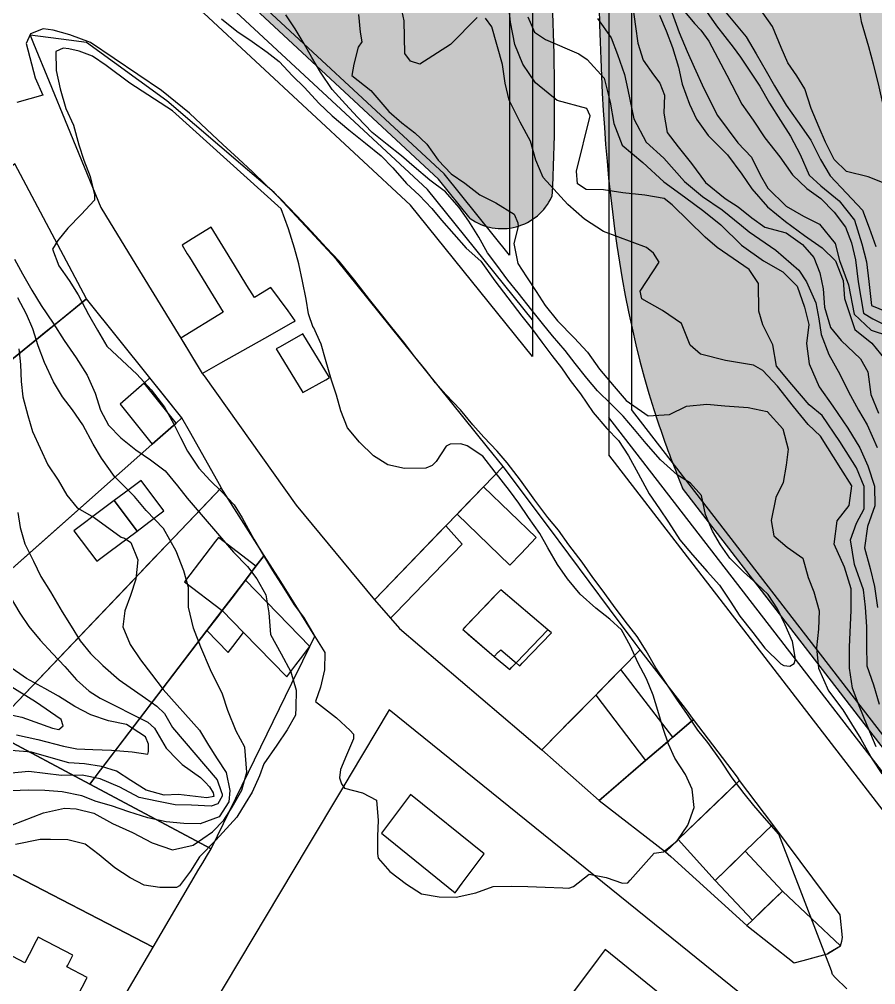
# Model space of a CAD drawing. Header units: millimetres. Extents: x 1101 to 4203, y 1053 to 1744.
# Drawn here: x 1304.1 to 1416.3, y 1165.4 to 1291.8 of the extents above; entities that cross this region are included whole.
import ezdxf

# ---------------------------------------------------------------- set-up
doc = ezdxf.new("R2010")
doc.units = ezdxf.units.MM
for name, color, linetype in [('01_Fina', 7, 'Continuous'), ('03_Gruesa', 7, 'Continuous'), ('Traza Urbana', 7, 'Continuous')]:
    doc.layers.add(name, color=color, linetype=linetype)

msp = doc.modelspace()

# ---------------------------------------------------------------- hatches: boundary and pattern name
at = {"layer": '03_Gruesa', "true_color": 0x17923e}
h = msp.add_hatch(color=114, dxfattribs=at)
h.dxf.hatch_style = 1
edge = h.paths.add_edge_path()
edge.add_line((1354.36, 1341.48), (1339.36, 1341.48))
edge.add_line((1339.36, 1341.48), (1339.36, 1356.48))
edge.add_line((1339.36, 1356.48), (1343.69, 1356.48))
edge.add_line((1343.69, 1356.48), (1339.53, 1361.79))
edge.add_arc((1335.6, 1358.71), 5, 38.0357, 99.5356)
edge.add_line((1334.77, 1363.64), (1281.99, 1354.78))
edge.add_arc((1282.82, 1349.85), 5, 99.5356, 196.6101)
edge.add_line((1278.03, 1348.42), (1284.03, 1328.28))
edge.add_arc((1288.82, 1329.71), 5, 196.6101, 237.4713)
edge.add_line((1286.14, 1325.5), (1331.37, 1296.65))
edge.add_line((1331.37, 1296.65), (1359.07, 1270.9))
edge.add_line((1359.07, 1270.9), (1363.22, 1265.75))
edge.add_arc((1367.38, 1271.59), 7.17, 234.5075, 335.4607)
edge.add_spline(control_points=[(1373.9, 1268.61), (1374.7, 1282.84), (1373.86, 1297.16), (1373.03, 1311.48)], knot_values=[0, 0, 0, 0, 42.826908, 42.826908, 42.826908, 42.826908], degree=3, periodic=0)
edge.add_line((1373.03, 1311.48), (1369.36, 1311.48))
edge.add_line((1369.36, 1311.48), (1354.36, 1311.48))
edge.add_line((1354.36, 1311.48), (1354.36, 1326.48))
edge.add_line((1354.36, 1326.48), (1354.36, 1341.48))
h = msp.add_hatch(color=114, dxfattribs=at)
h.dxf.hatch_style = 1
edge = h.paths.add_edge_path()
edge.add_spline(control_points=[(1467.85, 1165.15), (1469.75, 1201.22), (1465.94, 1259.21), (1418.81, 1296.22), (1399.36, 1311.48)], knot_values=[0, 0, 0, 0, 101.016919, 171.985919, 171.985919, 171.985919, 171.985919], degree=3, periodic=0)
edge.add_line((1399.36, 1311.48), (1399.36, 1296.48))
edge.add_line((1399.36, 1296.48), (1384.36, 1296.48))
edge.add_line((1384.36, 1296.48), (1384.36, 1311.48))
edge.add_line((1384.36, 1311.48), (1379.9, 1311.48))
edge.add_spline(control_points=[(1379.9, 1311.48), (1380.02, 1287.33), (1380.15, 1260.07), (1389.22, 1234.99), (1390.34, 1232.17)], knot_values=[0, 0, 0, 0, 71.146166, 80.269318, 80.269318, 80.269318, 80.269318], degree=3, periodic=0)
edge.add_spline(control_points=[(1390.34, 1232.17), (1390.34, 1232.17), (1390.34, 1232.16), (1390.34, 1232.16), (1390.57, 1231.58), (1390.81, 1231), (1391.04, 1230.42)], knot_values=[80.269318, 80.269318, 80.269318, 80.269318, 80.276398, 80.276398, 80.276398, 82.154334, 82.154334, 82.154334, 82.154334], degree=3, periodic=0)
edge.add_line((1391.04, 1230.42), (1424.01, 1187.71))
edge.add_line((1424.01, 1187.71), (1444.04, 1159.96))
edge.add_arc((1454.23, 1170.44), 14.62, 225.8243, 338.7475)

# ---------------------------------------------------------------- linework, layer by layer
for p, q in [((1368.36, 1311.48), (1368.36, 1260.96)), ((1371.36, 1311.48), (1371.36, 1247.67)), ((1381.36, 1311.48), (1381.36, 1234.77)), ((1384.36, 1311.48), (1384.36, 1240.71))]:
    msp.add_line(p, q)
for points in [[(1371.36, 1247.67), (1355.4, 1267.48), (1328.3, 1292.67), (1283.52, 1317.57), (1283.52, 1317.57), (1227.15, 1334.88), (1222.82, 1337.56), (1221.32, 1341.64), (1221.58, 1346.04), (1223.54, 1348.53), (1226.79, 1350.57), (1356.25, 1372.32), (1368.99, 1372.88), (1382.8, 1372.76), (1396.94, 1368.3), (1404.73, 1355.94)], [(1371.36, 1252.45), (1357.6, 1269.53), (1330.15, 1295.06), (1281.53, 1321.32), (1281.53, 1321.32), (1228.4, 1337.64), (1225.28, 1339.57), (1224.35, 1342.09), (1224.52, 1344.93), (1225.58, 1346.27), (1227.88, 1347.71), (1342.36, 1366.94)], [(1368.36, 1260.96), (1359.8, 1271.58), (1331.91, 1297.51), (1282.7, 1324.1), (1229.65, 1340.39), (1227.74, 1341.57), (1227.39, 1342.54), (1227.46, 1343.81), (1227.61, 1344.01), (1228.97, 1344.86), (1339.36, 1363.4)], [(1827.51, 1357.21), (1492.6, 1114.49), (1478.23, 1104.06), (1420, 1184.71), (1381.36, 1234.77)], [(1477.31, 1110.47), (1422.41, 1186.51), (1381.36, 1239.68)], [(1475.04, 1118.73), (1424.81, 1188.3), (1384.36, 1240.71)]]:
    msp.add_lwpolyline(points)
at = {"layer": '01_Fina', "linetype": 'Continuous'}
for points in [[(1364.1, 1292.09), (1360.63, 1288.55), (1356.61, 1285.98), (1355.4, 1286.37), (1354.66, 1287.37), (1354.54, 1291.64), (1354.03, 1294.08)], [(1416.85, 1202.06), (1416.1, 1204.62), (1415.23, 1207.1), (1415.17, 1209.87), (1415.18, 1212.24), (1415.02, 1214.8), (1414.75, 1217.1), (1413.56, 1220.41), (1413.03, 1223.65), (1413.84, 1225.81), (1414.83, 1227.71), (1414.82, 1230.65), (1413.81, 1233.08), (1411.65, 1236.52), (1409.31, 1239.93), (1407.64, 1241.35), (1405.35, 1244.01), (1403.33, 1246.41), (1402.86, 1249.18), (1401.57, 1251.81), (1401.03, 1253.61), (1400.98, 1257.21), (1399.74, 1259.07), (1395.57, 1261.97), (1393.99, 1263.3), (1389.65, 1267.55), (1388.61, 1268.39), (1386.11, 1268.82), (1383.2, 1269.1), (1380.67, 1269.51), (1378.39, 1269.54), (1377.28, 1270.28), (1377.15, 1271.95), (1378.91, 1279.19), (1378.48, 1280.17), (1374.61, 1281.19), (1371.75, 1283.53), (1370.1, 1285.99), (1369.07, 1288.54), (1368.47, 1291.46), (1368.21, 1293.95)], [(1384.53, 1293.45), (1384.85, 1290.91), (1385.15, 1288.71), (1385.86, 1286.5), (1387.21, 1284.58), (1388.04, 1283.46), (1388.67, 1281.89), (1388.59, 1279.54), (1389.01, 1277.03), (1390.45, 1275.14), (1392.2, 1272.94), (1394.04, 1270.47), (1396.62, 1268.35), (1398.33, 1267.27), (1400.11, 1265.85), (1401.83, 1264.62), (1404.59, 1263.87), (1406.73, 1262.35), (1408.22, 1260.65), (1409.02, 1258.65), (1409.45, 1256.54), (1409.61, 1254.12), (1410.4, 1251.46), (1411.82, 1249.75), (1414.36, 1247.34), (1415.3, 1245.66), (1415.69, 1242.69), (1416.7, 1240.22)], [(1389.64, 1292.79), (1390.6, 1290.13), (1391.65, 1287.63), (1392.55, 1285.56), (1393.82, 1282.79), (1395.62, 1279.26), (1398.27, 1275.65), (1400.07, 1273.78), (1401.18, 1271.49), (1402.2, 1269.71), (1404.61, 1267.35), (1406.87, 1266.04), (1408.96, 1265.02), (1411.02, 1262.49), (1411.58, 1260.23), (1412.77, 1257.06), (1413.5, 1253.22), (1415.73, 1251.13), (1418.01, 1250.36)], [(1391.34, 1292.84), (1392.6, 1291.3), (1393.43, 1290.42), (1394.48, 1288.97), (1396.85, 1284.51), (1398.79, 1280.71), (1400.3, 1278.63), (1401.79, 1276.32), (1403.77, 1273.81), (1405.42, 1271.46), (1407.32, 1269.66), (1409.15, 1268.36), (1410.9, 1266.59), (1412.37, 1264.62), (1413.15, 1262.58), (1413.67, 1260.34), (1414.03, 1257.45), (1414.74, 1253.34), (1415.96, 1252.62), (1418.9, 1251.13)], [(1394.18, 1292.86), (1395.46, 1290.99), (1397.68, 1288.19), (1398.63, 1286.88), (1401.14, 1283.1), (1402.44, 1280.88), (1403.88, 1278.61), (1405.16, 1276.54), (1406.45, 1274.13), (1407.6, 1271.43), (1409.15, 1270.04), (1411.56, 1268.07), (1413.57, 1265.53), (1414.5, 1262.44), (1415.13, 1260.09), (1415.45, 1257.48), (1415.77, 1254.37), (1418.67, 1253.15)], [(1414.09, 1293.67), (1414.44, 1291.55), (1415.4, 1288.29), (1416.01, 1286.01), (1416.73, 1283), (1417.24, 1280.88), (1417.61, 1278.03), (1417.94, 1275.71), (1418.3, 1272.67), (1419.19, 1269.69), (1415.37, 1271.22), (1412.49, 1271.92), (1410.9, 1273.5), (1409.76, 1275.74), (1408.91, 1277.69), (1407.9, 1280.17), (1407.06, 1282.72), (1406.01, 1284.44), (1404.83, 1286.16), (1403.95, 1288.16), (1402.83, 1290.9), (1401.04, 1293.43)], [(1330.64, 1291.89), (1332.64, 1290.31), (1334.65, 1288.93), (1336.6, 1287.55), (1338.17, 1286.3), (1339.93, 1284.43), (1341.49, 1282.9), (1343.36, 1280.84), (1345.12, 1279.2), (1347.3, 1277.37), (1349.5, 1275.64), (1351.54, 1273.96), (1353.09, 1272.4), (1354.88, 1270.34), (1356.5, 1268.82), (1358.16, 1267.07), (1359.46, 1265.52), (1362.66, 1261.87), (1364.58, 1260.17), (1366.42, 1257.59), (1368.12, 1255.36), (1369.96, 1252.95), (1371.36, 1251.2), (1372.59, 1249.55), (1373.9, 1247.78), (1375.16, 1246.18), (1376.32, 1244.53), (1377.65, 1242.76), (1379.32, 1240.34), (1381.1, 1238.24), (1382.62, 1236.68), (1383.96, 1234.67), (1385.21, 1232.33), (1386.65, 1229.66), (1388.02, 1227.7), (1389.21, 1225.96), (1390.67, 1223.66), (1392.33, 1221.68), (1394.24, 1219.5), (1395.87, 1217.72), (1397.29, 1215.62), (1398.55, 1213.66), (1400.22, 1211.49), (1401.83, 1209.45), (1403.89, 1207.39), (1404.31, 1207.19), (1405.09, 1207.09), (1405.64, 1207.46), (1405.82, 1208), (1405.42, 1210.31), (1404.48, 1212.52), (1403.49, 1214.59), (1402.25, 1216.46), (1400.78, 1217.9), (1399.02, 1219.43), (1397.22, 1221.23), (1396.01, 1222.98), (1394.95, 1224.79), (1394.05, 1226.98), (1393.51, 1229.45), (1392.09, 1231.08), (1390.33, 1232.17), (1388.13, 1234.12), (1386.26, 1236.27), (1384.74, 1238.12), (1383.27, 1239.87), (1381.66, 1241.43), (1379.9, 1243.18), (1378.5, 1244.83), (1376.97, 1246.77), (1375.66, 1248.44), (1373.98, 1250.36), (1372.67, 1251.99), (1371.3, 1253.73), (1369.48, 1256.03), (1368.15, 1257.68), (1366.71, 1259.62), (1365.47, 1261.27), (1364.34, 1263.3), (1363.04, 1265.42), (1361.78, 1267.19), (1359.99, 1269.25), (1357.94, 1270.75), (1355.86, 1272.5), (1354.19, 1273.95), (1352.32, 1275.46), (1350.37, 1277.03), (1348.46, 1279.02), (1346.89, 1280.74), (1345.14, 1282.64), (1343.61, 1284.93), (1342.45, 1286.84), (1341.47, 1288.65), (1340.27, 1290.59), (1339.06, 1292.43)], [(1348.58, 1292.47), (1348.81, 1290.15), (1348.99, 1288.91), (1348.55, 1288.18), (1347.97, 1285.97), (1347.72, 1284.47), (1350.18, 1282.5), (1352.54, 1279.79), (1354.25, 1278.3), (1355.96, 1276.98), (1357.53, 1275.47), (1359.02, 1273.39), (1360.7, 1271.59), (1362.49, 1270.36), (1364.46, 1268.86), (1366.55, 1267.79), (1368.97, 1266.32), (1369.46, 1265.2), (1369.5, 1264.7), (1368.92, 1262.46), (1369.46, 1259.87), (1370.57, 1258.1), (1371.85, 1256.17), (1373.03, 1254.33), (1374.64, 1252.34), (1376.82, 1250.13), (1378.57, 1248.22), (1380.13, 1245.99), (1382.07, 1243.74), (1383.65, 1241.9), (1386.07, 1240.21), (1386.54, 1239.89), (1389.34, 1240.07), (1391.53, 1241.16), (1394.22, 1241.44), (1396.55, 1241.19), (1399.61, 1240.98), (1402.13, 1240.45), (1404.17, 1238.2), (1404.87, 1235.51), (1404.6, 1233.43), (1404.22, 1231.14), (1403.25, 1229.21), (1402.66, 1226.19), (1402.99, 1224.19), (1404.75, 1222.7), (1406.77, 1221.25), (1407.49, 1218.71), (1408.23, 1216.83), (1408.93, 1214.36), (1408.85, 1211.92), (1408.56, 1209.51), (1408.86, 1206.83), (1410.17, 1203.87), (1412.03, 1201.38), (1413.15, 1199.55), (1414.38, 1197.59), (1415.88, 1194.92), (1417.14, 1192.98)], [(1416.38, 1196.5), (1415.2, 1199.31), (1414.19, 1201.9), (1413.3, 1204.19), (1412.91, 1206.85), (1412.9, 1209.59), (1413.12, 1214.42), (1413.14, 1217.22), (1412.27, 1220.07), (1410.9, 1223.08), (1411.29, 1226.15), (1412.85, 1228.16), (1413.21, 1230.72), (1411.75, 1233.01), (1409.11, 1237.21), (1407.47, 1238.77), (1405.55, 1241.12), (1403.48, 1243.8), (1401.57, 1245.84), (1400.34, 1246.51), (1396.65, 1247.13), (1393.4, 1247.96), (1392.04, 1249.16), (1390.89, 1251.97), (1388.42, 1253.7), (1385.7, 1255.23), (1385.49, 1256.23), (1387.98, 1260.03), (1387.21, 1261.2), (1386.32, 1261.97), (1380.69, 1264.06), (1378.2, 1265.65), (1375.98, 1267.6), (1372.75, 1271.13), (1371.81, 1273.41), (1371.09, 1275.89), (1369.74, 1278.37), (1368.31, 1281.27), (1367.77, 1283.48), (1367.42, 1285.93), (1366.05, 1290.85), (1365.2, 1292)], [(1370.76, 1292.16), (1371.64, 1290.18), (1373.06, 1289.22), (1377.42, 1287.31), (1378.52, 1286.58), (1380.78, 1284.15), (1381.55, 1281.01), (1382.03, 1278.18), (1383.1, 1275.35), (1385.81, 1273.09), (1388.57, 1270.57), (1391.29, 1268.57), (1393.8, 1266.69), (1396.05, 1264.91), (1398.74, 1262.27), (1401.63, 1260.21), (1404.19, 1258.78), (1406.06, 1256.87), (1407.02, 1254.13), (1407.59, 1251.85), (1407.27, 1249.36), (1407.6, 1246.72), (1408.95, 1243.71), (1410.72, 1241.17), (1412.69, 1238.28), (1414.27, 1235.68), (1415.31, 1233.32), (1416.17, 1230.68), (1416.21, 1228.12), (1415.28, 1225.41), (1414.86, 1222.59), (1415.61, 1219.89), (1416.2, 1217.53), (1416.59, 1214.76)], [(1379.89, 1291.97), (1381.66, 1289.42), (1382.51, 1287.25), (1383.44, 1284.61), (1383.87, 1282.59), (1384.65, 1278.81), (1386.27, 1275.76), (1388.59, 1273.65), (1391.27, 1270.58), (1393.64, 1268.65), (1396.22, 1266.89), (1398.76, 1264.84), (1399.74, 1263.98), (1403.25, 1261.6), (1406.25, 1258.99), (1407.28, 1257.47), (1408.5, 1254.68), (1408.9, 1252.61), (1409.21, 1250.57), (1410.21, 1247.95), (1411.65, 1245.35), (1412.76, 1243.04), (1414.08, 1240.63), (1415.24, 1238.72), (1416.52, 1235.74)], [(1388.02, 1292.41), (1388.89, 1290.32), (1389.72, 1288.17), (1390.49, 1285.58), (1390.98, 1283.33), (1391.95, 1280.73), (1392.84, 1278.78), (1394.4, 1276.63), (1396.93, 1274.11), (1398.81, 1271.57), (1400.09, 1269.64), (1402.15, 1267.27), (1404.54, 1265.36), (1407, 1263.53), (1409.33, 1261.91), (1411.06, 1260.21), (1412.09, 1257.62), (1412.23, 1255.25), (1413.62, 1251.2), (1415.82, 1249.4), (1418.08, 1246.6)], [(1396.76, 1292.7), (1399.35, 1289.57), (1400.67, 1287.32), (1401.97, 1285.06), (1403.09, 1283.15), (1404.61, 1280.59), (1406.1, 1278.49), (1407.85, 1276.03), (1409.1, 1273.5), (1410.37, 1271.35), (1412.5, 1269.05), (1414.62, 1266.82), (1415.49, 1264.51), (1416.36, 1262.09)], [(1412.56, 1164.83), (1411.04, 1166.29), (1410.69, 1166.68), (1410.55, 1167.17), (1403.63, 1185.08), (1401.78, 1187.21), (1400.36, 1188.84), (1399.1, 1190.39), (1397.54, 1192.47), (1396.01, 1194.77), (1394.35, 1197.09), (1393.03, 1198.71), (1391.68, 1200.75), (1390.26, 1202.78), (1388.7, 1205.12), (1387.52, 1206.89), (1386.27, 1209.08), (1385.08, 1210.97), (1383.52, 1212.98), (1381.98, 1215.03), (1380.52, 1217.11), (1379.28, 1218.72), (1377.86, 1220.7), (1376.14, 1222.97), (1374.77, 1224.91), (1373.39, 1226.59), (1371.69, 1228.86), (1369.78, 1231.46), (1368.03, 1233.74), (1366.73, 1235.27), (1365, 1237.09), (1363.57, 1238.7), (1361.92, 1240.69), (1360, 1242.7), (1358.65, 1244.23), (1357.34, 1245.91), (1355.97, 1247.61), (1354.47, 1249.59), (1352.77, 1251.67), (1351.42, 1253.37), (1350, 1255.12), (1348.09, 1257.61), (1346.04, 1260.17), (1344.38, 1261.9), (1342.44, 1264.01), (1340.45, 1266.12), (1338.42, 1268.23), (1336.45, 1270.15), (1334.67, 1271.85), (1332.85, 1273.56), (1330.81, 1275.43), (1328.7, 1277.4), (1326.41, 1279.54), (1322.75, 1282.54), (1313.45, 1288.79), (1310.74, 1289.81), (1308.55, 1290.44), (1307.27, 1290.61), (1305.59, 1289.95), (1305.05, 1288.67), (1306.2, 1284.19), (1307.23, 1281.9), (1303.82, 1280.96)], [(1342.62, 1251.45), (1342.04, 1253.27), (1341.73, 1255.16), (1341.24, 1257.53), (1340.75, 1259.81), (1340.18, 1261.86), (1339.41, 1264.38), (1338.45, 1267.02), (1324.22, 1279.87), (1318.6, 1283.5), (1315.53, 1285.81), (1313.73, 1287.04), (1311.99, 1287.67), (1310.64, 1287.99), (1309.88, 1288.07), (1308.91, 1287.65), (1308.95, 1285.14), (1309.47, 1282.76), (1310.24, 1280.15), (1311.25, 1277.98), (1311.95, 1275.39), (1312.57, 1273.41), (1313.42, 1271.25), (1314, 1268.87), (1313.97, 1268.16), (1312.24, 1266.29), (1310.51, 1264.49), (1309.17, 1262.85), (1308.49, 1261.74), (1309.31, 1259.55), (1310.66, 1257.64), (1311.85, 1255.75), (1313.21, 1253.18), (1314.37, 1251.1), (1315.6, 1249), (1317.59, 1247.13), (1319.55, 1245.35), (1321.42, 1243.31), (1323.15, 1241.02), (1324.35, 1238.87), (1325.25, 1237.06), (1326.17, 1235.25), (1327.66, 1233.02), (1329.16, 1231.44), (1330.63, 1229.98), (1332.27, 1228.23), (1333.33, 1226.51), (1334.84, 1223.72), (1336.14, 1221.59), (1337.3, 1219.63), (1338.78, 1217.29), (1340.13, 1215.12), (1341.36, 1213.49), (1342.85, 1210.99), (1344.15, 1208.86), (1344.14, 1206.61), (1343.59, 1204.32), (1342.95, 1202.44), (1345.69, 1200.32), (1347.47, 1198.68), (1347.92, 1198.18), (1347.93, 1197.59), (1346.98, 1195.42), (1346.22, 1193.56), (1346.09, 1192.47), (1346.34, 1191.69), (1346.76, 1191.09), (1349.1, 1190.51), (1350.91, 1189.52), (1351.16, 1186.86), (1351.06, 1184.83), (1351.06, 1182.55), (1351.17, 1181.94), (1352.69, 1180.19), (1354.87, 1178.53), (1356.84, 1177.24), (1359.16, 1176.88), (1361.36, 1176.83), (1363.93, 1177.41), (1366.23, 1178.24), (1368.63, 1178.25), (1370.76, 1178.23), (1373.05, 1178.15), (1375.33, 1178.05), (1376.11, 1178.02), (1376.75, 1178.22), (1378.81, 1179.85), (1381.03, 1179.4), (1383.17, 1178.66), (1383.84, 1178.7), (1384.17, 1179.07), (1387.32, 1182.59), (1388.53, 1182.78), (1390.33, 1184.21), (1391.73, 1186.27), (1392.54, 1188.58), (1392.29, 1190.98), (1391.43, 1192.91), (1390.04, 1195.03), (1389.21, 1196.89), (1388.48, 1198.94), (1387.78, 1201.29), (1387.19, 1203.27), (1386.29, 1205.41), (1385.16, 1207.58), (1384.21, 1209.72), (1383.03, 1211.87), (1381.51, 1213.24), (1379.68, 1214.71), (1377.6, 1216.51), (1375.94, 1218.55), (1374.64, 1220.43), (1373.39, 1222.58), (1372.35, 1224.47), (1370.86, 1226.57), (1369.58, 1228.46), (1368.37, 1230.09), (1366.48, 1232.53), (1364.87, 1234.61), (1362.8, 1235.98), (1361.98, 1236.23), (1360.6, 1236.2), (1360.08, 1235.92), (1358.73, 1233.9), (1358.22, 1233.39), (1357.41, 1233.02), (1354.62, 1233.01), (1352.4, 1233.46), (1350.52, 1234.63), (1348.69, 1236.45), (1347.13, 1238.34), (1346.28, 1240.53), (1345.67, 1242.62), (1345.05, 1244.57), (1344.26, 1247.28), (1343.69, 1249.28), (1342.68, 1251.52)], [(1303.52, 1260.43), (1304.54, 1258.5), (1305.77, 1256.35), (1307, 1254.37), (1308.58, 1252.03), (1309.99, 1249.78), (1311.57, 1247.49), (1313.01, 1245.2), (1314.05, 1242.86), (1314.78, 1240.65), (1315.82, 1238.67), (1317.43, 1236.99), (1319.38, 1235.43), (1321.33, 1234.12), (1323.25, 1232.7), (1324.84, 1230.71), (1326.14, 1229.11), (1332.19, 1222.02), (1334.01, 1220.17), (1335.27, 1218.52), (1336.45, 1216.45), (1336.82, 1214.07), (1337.05, 1211.23), (1338.46, 1208.7), (1339.69, 1206.36), (1340.39, 1203.94), (1340.38, 1201.66), (1340.32, 1200.67), (1339.21, 1198.77), (1337.88, 1196.75), (1336.19, 1194.28), (1335.59, 1192.7), (1334.66, 1190.6), (1333.73, 1189.09), (1332.65, 1187.29), (1329.89, 1184.3), (1327.72, 1182.09), (1326.56, 1180.21), (1325.11, 1178.31), (1324.71, 1178.08), (1322.55, 1178.09), (1320.47, 1178.4), (1318.64, 1179.37), (1316.64, 1180.67), (1314.58, 1182.38), (1312.77, 1183.75), (1310.5, 1184.35), (1308.23, 1184.38), (1306.86, 1184.39), (1303.65, 1183.73)], [(1303.22, 1186.28), (1307.29, 1187.88), (1310.06, 1188.47), (1311.57, 1188.41), (1313.91, 1187.81), (1316.33, 1186.48), (1318.95, 1185.31), (1321.54, 1183.95), (1324.2, 1183.01), (1326.89, 1183.64), (1329.45, 1185.37), (1330.91, 1186.93), (1332.02, 1188.6), (1333.3, 1190.83), (1333.94, 1193.18), (1333.68, 1196.47), (1332.53, 1198.59), (1331.47, 1201.3), (1330.74, 1203.42), (1329.19, 1206.59), (1327.93, 1209.59), (1326.94, 1212.07), (1326.29, 1214.8), (1326.3, 1217.38), (1325.67, 1219.59), (1324.68, 1222.16), (1323.01, 1225.12), (1320.77, 1227.5), (1319.23, 1229.34), (1316.61, 1231.96), (1314.89, 1234.35), (1313.82, 1236.18), (1312.46, 1238.71), (1311.08, 1240.7), (1309.78, 1242.37), (1308.62, 1244.35), (1307.45, 1246.9), (1306.6, 1249.05), (1305.91, 1251.3), (1305.09, 1253.23), (1303.93, 1255.36)], [(1304.06, 1248.65), (1304.31, 1246.61), (1304.38, 1244.41), (1304.61, 1242.37), (1305.25, 1239.94), (1305.88, 1237.83), (1307.89, 1233.49), (1309.21, 1231.46), (1310.37, 1229.48), (1311.72, 1227.83), (1313.96, 1226.59), (1317.48, 1223.99), (1317.9, 1223.86), (1318.73, 1223.28), (1319.67, 1221.04), (1319.4, 1218.47), (1318.68, 1216.34), (1317.97, 1214.36), (1317.71, 1212.26), (1318.65, 1209.92), (1320, 1207.94), (1321.47, 1206.05), (1322.98, 1204.02), (1327.74, 1198.7), (1328.93, 1196.72), (1330.06, 1194.97), (1331.25, 1193.16), (1331.71, 1190.78), (1331.6, 1189.32), (1330.3, 1187.34), (1327.85, 1186.45), (1325.67, 1186.48), (1323.37, 1186.7), (1320.96, 1187.23), (1318.49, 1187.99), (1316.22, 1188.78), (1314.22, 1189.37), (1312.33, 1190.11), (1309.73, 1190.61), (1307.48, 1190.81), (1305.33, 1190.84), (1303.17, 1190.77)], [(1303.92, 1227.24), (1304.23, 1225.25), (1304.87, 1223.11), (1306, 1220.84), (1306.94, 1218.86), (1308.22, 1216.81), (1309.73, 1214.21), (1310.93, 1212.32), (1312.12, 1210.43), (1313.45, 1208.73), (1315.08, 1207.17), (1317.21, 1205.3), (1320.68, 1202.88), (1322.14, 1201.86), (1323.15, 1200.91), (1324.22, 1199.07), (1330.05, 1192.2), (1330.58, 1190.65), (1330.72, 1190.34), (1330.72, 1190.04), (1330.14, 1189.05), (1329.27, 1188.76), (1326.69, 1188.86), (1324.56, 1188.91), (1322.13, 1189.39), (1319.83, 1189.88), (1317.3, 1191.25), (1314.73, 1192.33), (1312.37, 1192.81), (1309.64, 1192.77), (1305.4, 1193.27), (1303.07, 1193.08)], [(1302.95, 1216.19), (1304.18, 1214.04), (1305.37, 1212.3), (1306.88, 1210.48), (1308.49, 1208.75), (1310.11, 1207.05), (1311.63, 1205.32), (1313.29, 1203.81), (1314.72, 1202.88), (1320.96, 1199.76), (1321.85, 1198.95), (1323.39, 1196.34), (1324.88, 1194.81), (1325.48, 1194.19), (1327.88, 1192.5), (1328.47, 1191.89), (1329.07, 1191.27), (1329.52, 1190.51), (1329.62, 1190), (1328.71, 1189.86), (1324.97, 1190.27), (1323.09, 1190.18), (1320.75, 1190.83), (1318.73, 1192.13), (1316.85, 1193.34), (1314.91, 1193.93), (1312.68, 1194.29), (1310.64, 1194.43), (1308.01, 1195.16), (1305.75, 1195.81), (1303.05, 1196.05)], [(1303.75, 1198.1), (1306.57, 1197.49), (1309.91, 1196.62), (1311.67, 1196.27), (1313.78, 1196.15), (1316.2, 1196.1), (1318.92, 1195.87), (1320.95, 1195.54), (1321.07, 1195.92), (1321.06, 1196.86), (1320.65, 1197.82), (1318.16, 1199.44), (1315.8, 1199.92), (1313.49, 1200.7), (1311.39, 1201.82), (1309.25, 1203.15), (1307.49, 1204.17), (1305.07, 1205.48), (1302.77, 1207.09)], [(1302.24, 1200.9), (1304.48, 1200.42), (1308.46, 1198.95), (1309.33, 1198.8), (1309.87, 1199.28), (1309.62, 1200.11), (1306.26, 1202.41), (1302.92, 1204.47)]]:
    msp.add_lwpolyline(points, dxfattribs=at)
at = {"layer": '03_Gruesa', "color": 116, "true_color": 0x136734}
msp.add_lwpolyline([(1363.22, 1265.75), (1359.07, 1270.9), (1331.37, 1296.65), (1286.14, 1325.5, -0.180204), (1284.03, 1328.28), (1278.03, 1348.42, -0.450858), (1281.99, 1354.78), (1334.77, 1363.64, -0.274976), (1339.53, 1361.79), (1343.69, 1356.48)], format="xyb", dxfattribs=at)
msp.add_lwpolyline([(1444.04, 1159.96), (1424.01, 1187.71), (1391.04, 1230.42)], dxfattribs=at)
msp.add_arc((1367.38, 1271.59), 7.17, 234.5075, 335.4607, dxfattribs=at)
msp.add_open_spline([(1373.03, 1311.48), (1373.86, 1297.16), (1374.7, 1282.84), (1373.9, 1268.61)], degree=3, dxfattribs=at)
for points, knots in [([(1379.9, 1311.48), (1380.02, 1287.33), (1380.15, 1260.07), (1389.22, 1234.99), (1390.34, 1232.17), (1390.34, 1232.17), (1390.34, 1232.16), (1390.34, 1232.16), (1390.57, 1231.58), (1390.81, 1231), (1391.04, 1230.42)], [0, 0, 0, 0, 71.146166, 80.269318, 80.269318, 80.269318, 80.276398, 80.276398, 80.276398, 82.154334, 82.154334, 82.154334, 82.154334]), ([(1399.36, 1311.48), (1418.81, 1296.22), (1465.94, 1259.21), (1469.75, 1201.22), (1467.85, 1165.15)], [0, 0, 0, 0, 70.969, 171.985919, 171.985919, 171.985919, 171.985919])]:
    msp.add_open_spline(points, degree=3, knots=knots, dxfattribs=at)
at = {"layer": 'Traza Urbana', "color": 7, "linetype": 'Continuous', "invisible_edges": 5}
for points in [[(1306.01, 1288.7), (1337.52, 1269.16), (1334.05, 1272.13), (1305.56, 1289.79)], [(1305.56, 1289.79), (1334.05, 1272.13), (1323.46, 1281.18), (1310.64, 1289.13)], [(1306.01, 1288.7), (1337.52, 1269.16), (1334.05, 1272.13), (1305.56, 1289.79)], [(1305.56, 1289.79), (1334.05, 1272.13), (1323.46, 1281.18), (1310.64, 1289.13)], [(1310.64, 1289.13), (1323.46, 1281.18), (1312.95, 1288.83)], [(1310.64, 1289.13), (1323.46, 1281.18), (1312.95, 1288.83)], [(1308.06, 1283.69), (1345.68, 1260.36), (1337.52, 1269.16), (1306.01, 1288.7)], [(1308.06, 1283.69), (1345.68, 1260.36), (1337.52, 1269.16), (1306.01, 1288.7)], [(1310.45, 1277.85), (1352.71, 1251.64), (1345.68, 1260.36), (1308.06, 1283.69)], [(1310.45, 1277.85), (1352.71, 1251.64), (1345.68, 1260.36), (1308.06, 1283.69)], [(1314.8, 1267.21), (1365.49, 1235.79), (1352.71, 1251.64), (1310.45, 1277.85)], [(1314.8, 1267.21), (1365.49, 1235.79), (1352.71, 1251.64), (1310.45, 1277.85)], [(1295.14, 1266.28), (1312.95, 1255.24), (1303.56, 1272.9)], [(1281, 1255.16), (1299.06, 1243.97), (1312.95, 1255.24), (1295.14, 1266.28)], [(1316.05, 1265.18), (1367.52, 1233.26), (1365.49, 1235.79), (1314.8, 1267.21)], [(1316.05, 1265.18), (1367.52, 1233.26), (1365.49, 1235.79), (1314.8, 1267.21)], [(1320.24, 1258.32), (1364.95, 1230.6), (1367.52, 1233.26), (1316.05, 1265.18)], [(1320.24, 1258.32), (1364.95, 1230.6), (1367.52, 1233.26), (1316.05, 1265.18)], [(1326.8, 1263.08), (1332.33, 1259.64), (1329.29, 1264.6)], [(1326.8, 1263.08), (1332.33, 1259.64), (1329.29, 1264.6)], [(1325.45, 1262.25), (1333.96, 1256.98), (1332.33, 1259.64), (1326.8, 1263.08)], [(1325.45, 1262.25), (1333.96, 1256.98), (1332.33, 1259.64), (1326.8, 1263.08)], [(1326.13, 1261.14), (1334.64, 1255.87), (1333.96, 1256.98), (1325.45, 1262.25)], [(1326.13, 1261.14), (1334.64, 1255.87), (1333.96, 1256.98), (1325.45, 1262.25)], [(1326.42, 1260.67), (1334.93, 1255.39), (1334.64, 1255.87), (1326.13, 1261.14)], [(1326.42, 1260.67), (1334.93, 1255.39), (1334.64, 1255.87), (1326.13, 1261.14)], [(1330.83, 1253.46), (1336.28, 1250.09), (1340.05, 1252.22), (1326.42, 1260.67)], [(1330.83, 1253.46), (1336.28, 1250.09), (1340.05, 1252.22), (1326.42, 1260.67)], [(1325.29, 1250.07), (1361.86, 1227.4), (1364.95, 1230.6), (1320.24, 1258.32)], [(1325.29, 1250.07), (1361.86, 1227.4), (1364.95, 1230.6), (1320.24, 1258.32)], [(1335.73, 1255.88), (1339.35, 1253.64), (1337.07, 1256.7)], [(1335.73, 1255.88), (1339.35, 1253.64), (1337.07, 1256.7)], [(1309.29, 1252.27), (1321.25, 1244.85), (1312.95, 1255.24)], [(1334.93, 1255.39), (1340.05, 1252.22), (1340.29, 1252.36), (1335.17, 1255.54)], [(1334.93, 1255.39), (1340.05, 1252.22), (1340.29, 1252.36), (1335.17, 1255.54)], [(1335.17, 1255.54), (1340.29, 1252.36), (1339.35, 1253.64), (1335.73, 1255.88)], [(1335.17, 1255.54), (1340.29, 1252.36), (1339.35, 1253.64), (1335.73, 1255.88)], [(1325.29, 1250.07), (1330.52, 1246.83), (1336.28, 1250.09), (1330.83, 1253.46)], [(1325.29, 1250.07), (1330.52, 1246.83), (1336.28, 1250.09), (1330.83, 1253.46)], [(1307.44, 1250.77), (1325.43, 1239.61), (1321.25, 1244.85), (1309.29, 1252.27)], [(1303.35, 1247.45), (1321.54, 1236.16), (1324.68, 1238.95), (1306.65, 1250.13)], [(1306.65, 1250.13), (1324.68, 1238.95), (1325.43, 1239.61), (1307.44, 1250.77)], [(1328.11, 1245.46), (1328.11, 1245.46), (1330.52, 1246.83), (1325.29, 1250.07)], [(1325.92, 1249.06), (1361.48, 1227), (1361.86, 1227.4), (1325.29, 1250.07)], [(1328.11, 1245.46), (1328.11, 1245.46), (1330.52, 1246.83), (1325.29, 1250.07)], [(1325.92, 1249.06), (1361.48, 1227), (1361.86, 1227.4), (1325.29, 1250.07)], [(1338.3, 1248.93), (1344.78, 1244.91), (1341.28, 1250.62)], [(1338.3, 1248.93), (1344.78, 1244.91), (1341.28, 1250.62)], [(1328.11, 1245.46), (1360.13, 1225.61), (1361.48, 1227), (1325.92, 1249.06)], [(1328.11, 1245.46), (1360.13, 1225.61), (1361.48, 1227), (1325.92, 1249.06)], [(1337.8, 1248.65), (1344.29, 1244.63), (1344.78, 1244.91), (1338.3, 1248.93)], [(1337.8, 1248.65), (1344.29, 1244.63), (1344.78, 1244.91), (1338.3, 1248.93)], [(1341.3, 1242.94), (1341.3, 1242.94), (1344.29, 1244.63), (1337.8, 1248.65)], [(1341.3, 1242.94), (1341.3, 1242.94), (1344.29, 1244.63), (1337.8, 1248.65)], [(1289.27, 1236.02), (1308.16, 1224.31), (1321.54, 1236.16), (1303.35, 1247.45)], [(1328.35, 1245.13), (1360.02, 1225.49), (1360.13, 1225.61), (1328.11, 1245.46)], [(1328.35, 1245.13), (1360.02, 1225.49), (1360.13, 1225.61), (1328.11, 1245.46)], [(1340.39, 1228.18), (1354.3, 1219.56), (1360.02, 1225.49), (1328.35, 1245.13)], [(1340.39, 1228.18), (1354.3, 1219.56), (1360.02, 1225.49), (1328.35, 1245.13)], [(1318.75, 1242.63), (1324.68, 1238.95), (1320.5, 1244.19)], [(1318.75, 1242.63), (1324.68, 1238.95), (1320.5, 1244.19)], [(1317.36, 1241.4), (1323.3, 1237.72), (1324.68, 1238.95), (1318.75, 1242.63)], [(1317.36, 1241.4), (1323.3, 1237.72), (1324.68, 1238.95), (1318.75, 1242.63)], [(1321.54, 1236.16), (1321.54, 1236.16), (1323.3, 1237.72), (1317.36, 1241.4)], [(1321.54, 1236.16), (1321.54, 1236.16), (1323.3, 1237.72), (1317.36, 1241.4)], [(1321.54, 1236.16), (1330.52, 1230.6), (1326.41, 1237.88), (1324.68, 1238.95)], [(1324.68, 1238.95), (1326.41, 1237.88), (1325.43, 1239.61)], [(1273.68, 1222.71), (1292.9, 1210.8), (1308.16, 1224.31), (1289.27, 1236.02)], [(1287.84, 1206.31), (1300.22, 1198.63), (1330.59, 1230.47), (1321.49, 1236.12)], [(1321.49, 1236.12), (1330.59, 1230.47), (1330.52, 1230.6), (1321.54, 1236.16)], [(1364.95, 1230.6), (1373.45, 1225.34), (1367.52, 1233.26)], [(1364.95, 1230.6), (1373.45, 1225.34), (1367.52, 1233.26)], [(1318.52, 1230.26), (1323.08, 1227.43), (1320.08, 1231.43)], [(1316.56, 1228.79), (1321.12, 1225.97), (1323.08, 1227.43), (1318.52, 1230.26)], [(1327.38, 1227.1), (1336.23, 1221.61), (1330.59, 1230.47)], [(1361.48, 1227), (1381.46, 1214.62), (1373.45, 1225.34), (1364.95, 1230.6)], [(1361.48, 1227), (1381.46, 1214.62), (1373.45, 1225.34), (1364.95, 1230.6)], [(1363.52, 1229.12), (1371.87, 1223.94), (1364.95, 1230.6)], [(1363.52, 1229.12), (1371.87, 1223.94), (1364.95, 1230.6)], [(1315, 1227.62), (1319.56, 1224.79), (1316.56, 1228.79)], [(1319.56, 1224.79), (1319.56, 1224.79), (1321.12, 1225.97), (1316.56, 1228.79)], [(1361.48, 1227), (1369.83, 1221.83), (1371.87, 1223.94), (1363.52, 1229.12)], [(1361.48, 1227), (1369.83, 1221.83), (1371.87, 1223.94), (1363.52, 1229.12)], [(1311.28, 1224.83), (1315.84, 1222.01), (1319.56, 1224.79), (1315, 1227.62)], [(1326.12, 1225.78), (1335.14, 1220.18), (1336.23, 1221.61), (1327.38, 1227.1)], [(1350.65, 1215.77), (1350.65, 1215.77), (1354.3, 1219.56), (1340.39, 1228.18)], [(1350.65, 1215.77), (1350.65, 1215.77), (1354.3, 1219.56), (1340.39, 1228.18)], [(1360.02, 1225.49), (1384.82, 1210.12), (1381.46, 1214.62), (1361.48, 1227)], [(1360.02, 1225.49), (1384.82, 1210.12), (1381.46, 1214.62), (1361.48, 1227)], [(1368.4, 1220.34), (1368.4, 1220.34), (1369.83, 1221.83), (1361.48, 1227)], [(1368.4, 1220.34), (1368.4, 1220.34), (1369.83, 1221.83), (1361.48, 1227)], [(1324.5, 1224.09), (1333.75, 1218.35), (1335.14, 1220.18), (1326.12, 1225.78)], [(1314.28, 1220.83), (1314.28, 1220.83), (1315.84, 1222.01), (1311.28, 1224.83)], [(1350.65, 1215.77), (1353.43, 1214.05), (1362.14, 1223.09), (1359.37, 1224.81)], [(1350.65, 1215.77), (1353.43, 1214.05), (1362.14, 1223.09), (1359.37, 1224.81)], [(1357.24, 1222.61), (1382.96, 1206.66), (1385.48, 1209.23), (1359.74, 1225.2)], [(1357.24, 1222.61), (1382.96, 1206.66), (1385.48, 1209.23), (1359.74, 1225.2)], [(1359.37, 1224.81), (1362.14, 1223.09), (1360.02, 1225.49)], [(1359.37, 1224.81), (1362.14, 1223.09), (1360.02, 1225.49)], [(1359.74, 1225.2), (1385.48, 1209.23), (1384.82, 1210.12), (1360.02, 1225.49)], [(1359.74, 1225.2), (1385.48, 1209.23), (1384.82, 1210.12), (1360.02, 1225.49)], [(1320.99, 1220.41), (1330.72, 1214.37), (1333.75, 1218.35), (1324.5, 1224.09)], [(1328.46, 1221.63), (1333.75, 1218.35), (1335.14, 1220.18), (1329.85, 1223.46)], [(1329.85, 1223.46), (1335.14, 1220.18), (1330.21, 1223.93)], [(1353.99, 1219.23), (1379.66, 1203.31), (1382.96, 1206.66), (1357.24, 1222.61)], [(1353.99, 1219.23), (1379.66, 1203.31), (1382.96, 1206.66), (1357.24, 1222.61)], [(1325.79, 1218.12), (1331.08, 1214.84), (1333.75, 1218.35), (1328.46, 1221.63)], [(1335.14, 1220.18), (1338.39, 1218.17), (1336.23, 1221.61)], [(1263.09, 1206.57), (1321.65, 1170.25), (1327.67, 1180.47), (1264.86, 1219.41)], [(1318.68, 1217.98), (1328.72, 1211.75), (1330.72, 1214.37), (1320.99, 1220.41)], [(1333.75, 1218.35), (1341.15, 1213.76), (1338.39, 1218.17), (1335.14, 1220.18)], [(1331.98, 1216.02), (1342.21, 1209.67), (1333.75, 1218.35)], [(1332.89, 1217.22), (1342.87, 1211.02), (1341.15, 1213.76), (1333.75, 1218.35)], [(1350.65, 1215.77), (1376.29, 1199.88), (1379.66, 1203.31), (1353.99, 1219.23)], [(1350.65, 1215.77), (1376.29, 1199.88), (1379.66, 1203.31), (1353.99, 1219.23)], [(1300.91, 1199.36), (1313.37, 1191.63), (1328.72, 1211.75), (1318.68, 1217.98)], [(1330.72, 1214.37), (1330.72, 1214.37), (1331.08, 1214.84), (1325.79, 1218.12)], [(1331.98, 1216.02), (1342.21, 1209.67), (1342.87, 1211.02), (1332.89, 1217.22)], [(1366.35, 1216.2), (1373.38, 1211.84), (1367.22, 1217.1)], [(1366.35, 1216.2), (1373.38, 1211.84), (1367.22, 1217.1)], [(1330.72, 1214.37), (1341.3, 1207.81), (1342.21, 1209.67), (1331.98, 1216.02)], [(1330.72, 1214.37), (1340.96, 1208.03), (1342.21, 1209.67), (1331.98, 1216.02)], [(1352.77, 1213.37), (1352.77, 1213.37), (1353.43, 1214.05), (1350.65, 1215.77)], [(1352.77, 1213.37), (1375.62, 1199.21), (1376.29, 1199.88), (1350.65, 1215.77)], [(1352.77, 1213.37), (1352.77, 1213.37), (1353.43, 1214.05), (1350.65, 1215.77)], [(1352.77, 1213.37), (1375.62, 1199.21), (1376.29, 1199.88), (1350.65, 1215.77)], [(1362.23, 1211.91), (1369.26, 1207.56), (1373.38, 1211.84), (1366.35, 1216.2)], [(1362.23, 1211.91), (1369.26, 1207.56), (1373.38, 1211.84), (1366.35, 1216.2)], [(1328.72, 1211.75), (1339.86, 1204.85), (1341.3, 1207.81), (1330.72, 1214.37)], [(1330.14, 1213.61), (1333.51, 1211.51), (1330.72, 1214.37)], [(1333.51, 1211.51), (1340.37, 1207.26), (1340.96, 1208.03), (1330.72, 1214.37)], [(1328.72, 1211.75), (1332.1, 1209.66), (1333.51, 1211.51), (1330.14, 1213.61)], [(1353.95, 1212.02), (1375.25, 1198.82), (1375.62, 1199.21), (1352.77, 1213.37)], [(1353.95, 1212.02), (1375.25, 1198.82), (1375.62, 1199.21), (1352.77, 1213.37)], [(1372.58, 1196.11), (1372.58, 1196.11), (1375.25, 1198.82), (1353.95, 1212.02)], [(1372.58, 1196.11), (1372.58, 1196.11), (1375.25, 1198.82), (1353.95, 1212.02)], [(1362.47, 1211.71), (1369.22, 1207.52), (1369.26, 1207.56), (1362.23, 1211.91)], [(1362.47, 1211.71), (1369.22, 1207.52), (1369.26, 1207.56), (1362.23, 1211.91)], [(1314.09, 1192.58), (1329.26, 1183.17), (1339.86, 1204.85), (1328.72, 1211.75)], [(1331.51, 1208.89), (1331.51, 1208.89), (1332.1, 1209.66), (1328.72, 1211.75)], [(1339.18, 1205.69), (1339.18, 1205.69), (1340.37, 1207.26), (1333.51, 1211.51)], [(1366.37, 1208.37), (1368.67, 1206.95), (1369.22, 1207.52), (1362.47, 1211.71)], [(1366.37, 1208.37), (1368.67, 1206.95), (1369.22, 1207.52), (1362.47, 1211.71)], [(1368.39, 1206.65), (1368.39, 1206.65), (1368.67, 1206.95), (1366.37, 1208.37)], [(1368.39, 1206.65), (1368.39, 1206.65), (1368.67, 1206.95), (1366.37, 1208.37)], [(1382.96, 1206.66), (1391.53, 1201.35), (1385.48, 1209.23)], [(1382.96, 1206.66), (1391.53, 1201.35), (1385.48, 1209.23)], [(1262.65, 1203.4), (1287.27, 1188.13), (1321.65, 1170.25), (1263.09, 1206.57)], [(1287.07, 1205.63), (1327.67, 1180.47), (1328.16, 1181.31), (1300.22, 1198.63)], [(1380.1, 1203.76), (1389.75, 1197.77), (1382.96, 1206.66)], [(1380.1, 1203.76), (1389.75, 1197.77), (1382.96, 1206.66)], [(1380.1, 1203.76), (1389.75, 1197.77), (1392.48, 1200.11), (1382.57, 1206.26)], [(1380.1, 1203.76), (1389.75, 1197.77), (1392.48, 1200.11), (1382.57, 1206.26)], [(1382.57, 1206.26), (1392.48, 1200.11), (1391.53, 1201.35), (1382.96, 1206.66)], [(1382.57, 1206.26), (1392.48, 1200.11), (1391.53, 1201.35), (1382.96, 1206.66)], [(1376.88, 1200.48), (1386.18, 1194.71), (1389.27, 1197.36), (1379.66, 1203.31)], [(1376.88, 1200.48), (1386.18, 1194.71), (1389.27, 1197.36), (1379.66, 1203.31)], [(1379.66, 1203.31), (1389.27, 1197.36), (1389.75, 1197.77), (1380.1, 1203.76)], [(1379.66, 1203.31), (1389.27, 1197.36), (1389.75, 1197.77), (1380.1, 1203.76)], [(1379.66, 1203.31), (1389.27, 1197.36), (1389.75, 1197.77), (1380.1, 1203.76)], [(1379.66, 1203.31), (1389.27, 1197.36), (1389.75, 1197.77), (1380.1, 1203.76)], [(1386.18, 1194.71), (1386.18, 1194.71), (1389.27, 1197.36), (1379.66, 1203.31)], [(1386.18, 1194.71), (1386.18, 1194.71), (1389.27, 1197.36), (1379.66, 1203.31)], [(1347.47, 1192.79), (1415.31, 1150.73), (1352.59, 1201.35)], [(1372.58, 1196.11), (1381.42, 1190.64), (1386.18, 1194.71), (1376.88, 1200.48)], [(1372.58, 1196.11), (1381.42, 1190.64), (1386.18, 1194.71), (1376.88, 1200.48)], [(1300.22, 1198.63), (1300.22, 1198.63), (1313.37, 1191.63), (1300.91, 1199.36)], [(1389.75, 1197.77), (1398.22, 1192.53), (1392.48, 1200.11)], [(1389.75, 1197.77), (1398.22, 1192.53), (1392.48, 1200.11)], [(1300.22, 1198.63), (1328.16, 1181.31), (1328.66, 1182.15), (1313.37, 1191.63)], [(1386.18, 1194.71), (1395.31, 1189.05), (1398.51, 1192.13), (1389.61, 1197.65)], [(1386.18, 1194.71), (1395.31, 1189.05), (1398.51, 1192.13), (1389.61, 1197.65)], [(1389.61, 1197.65), (1398.51, 1192.13), (1398.22, 1192.53), (1389.75, 1197.77)], [(1389.61, 1197.65), (1398.51, 1192.13), (1398.22, 1192.53), (1389.75, 1197.77)], [(1380.1, 1189.51), (1380.1, 1189.51), (1381.42, 1190.64), (1372.58, 1196.11)], [(1380.1, 1189.51), (1380.1, 1189.51), (1381.42, 1190.64), (1372.58, 1196.11)], [(1380.96, 1190.24), (1390.44, 1184.36), (1395.31, 1189.05), (1386.18, 1194.71)], [(1380.96, 1190.24), (1390.44, 1184.36), (1395.31, 1189.05), (1386.18, 1194.71)], [(1313.37, 1191.63), (1313.37, 1191.63), (1329.26, 1183.17), (1314.09, 1192.58)], [(1313.37, 1191.63), (1328.66, 1182.15), (1329.26, 1183.17)], [(1346.46, 1191.09), (1427.76, 1140.68), (1415.31, 1150.73), (1347.47, 1192.79)], [(1396.55, 1190.24), (1402.84, 1186.34), (1398.51, 1192.13)], [(1396.55, 1190.24), (1402.84, 1186.34), (1398.51, 1192.13)], [(1396.55, 1190.24), (1402.84, 1186.34), (1398.51, 1192.13)], [(1396.55, 1190.24), (1402.84, 1186.34), (1398.51, 1192.13)], [(1341.84, 1183.38), (1423.39, 1132.81), (1427.76, 1140.68), (1346.46, 1191.09)], [(1351.58, 1185.19), (1362.15, 1178.64), (1365.03, 1182.49), (1354.46, 1189.05)], [(1354.46, 1189.05), (1365.03, 1182.49), (1355.38, 1190.28)], [(1380.1, 1189.51), (1389.65, 1183.59), (1390.44, 1184.36), (1380.96, 1190.24)], [(1380.1, 1189.51), (1389.65, 1183.59), (1390.44, 1184.36), (1380.96, 1190.24)], [(1388.79, 1182.76), (1388.79, 1182.76), (1389.65, 1183.59), (1380.1, 1189.51)], [(1388.79, 1182.76), (1388.79, 1182.76), (1389.65, 1183.59), (1380.1, 1189.51)], [(1392.55, 1186.39), (1411.7, 1174.51), (1402.84, 1186.34), (1396.55, 1190.24)], [(1392.55, 1186.39), (1411.7, 1174.51), (1402.84, 1186.34), (1396.55, 1190.24)], [(1392.94, 1186.77), (1399.25, 1182.85), (1402.84, 1186.34), (1396.55, 1190.24)], [(1392.94, 1186.77), (1399.25, 1182.85), (1402.84, 1186.34), (1396.55, 1190.24)], [(1280.89, 1177.3), (1313.78, 1156.9), (1320.17, 1167.74), (1287.27, 1188.13)], [(1287.27, 1188.13), (1320.17, 1167.74), (1321.65, 1170.25)], [(1390.44, 1184.36), (1396.77, 1180.44), (1399.25, 1182.85), (1392.94, 1186.77)], [(1390.44, 1184.36), (1396.77, 1180.44), (1399.25, 1182.85), (1392.94, 1186.77)], [(1260.02, 1178.7), (1308.8, 1148.46), (1312.3, 1154.39), (1260.83, 1186.3)], [(1390.78, 1184.69), (1412, 1171.53), (1411.7, 1174.51), (1392.55, 1186.39)], [(1390.78, 1184.69), (1412, 1171.53), (1411.7, 1174.51), (1392.55, 1186.39)], [(1361.23, 1177.4), (1361.23, 1177.4), (1362.15, 1178.64), (1351.58, 1185.19)], [(1389.99, 1183.92), (1411.72, 1170.44), (1411.88, 1171.07), (1390.44, 1184.36)], [(1389.99, 1183.92), (1411.72, 1170.44), (1411.88, 1171.07), (1390.44, 1184.36)], [(1390.44, 1184.36), (1411.88, 1171.07), (1412, 1171.53), (1390.78, 1184.69)], [(1390.44, 1184.36), (1411.88, 1171.07), (1412, 1171.53), (1390.78, 1184.69)], [(1395.31, 1179.02), (1395.31, 1179.02), (1396.77, 1180.44), (1390.44, 1184.36)], [(1395.31, 1179.02), (1395.31, 1179.02), (1396.77, 1180.44), (1390.44, 1184.36)], [(1315.16, 1138.76), (1397.33, 1087.81), (1423.39, 1132.81), (1341.84, 1183.38)], [(1388.79, 1182.76), (1410.17, 1169.51), (1411.72, 1170.44), (1389.99, 1183.92)], [(1388.79, 1182.76), (1410.17, 1169.51), (1411.72, 1170.44), (1389.99, 1183.92)], [(1389.49, 1182.13), (1410, 1169.41), (1410.17, 1169.51), (1388.79, 1182.76)], [(1389.49, 1182.13), (1410, 1169.41), (1410.17, 1169.51), (1388.79, 1182.76)], [(1397.87, 1181.51), (1404.13, 1177.63), (1399.25, 1182.85)], [(1397.87, 1181.51), (1404.13, 1177.63), (1399.25, 1182.85)], [(1399.47, 1173.1), (1406.85, 1168.53), (1410, 1169.41), (1389.49, 1182.13)], [(1399.47, 1173.1), (1406.85, 1168.53), (1410, 1169.41), (1389.49, 1182.13)], [(1395.31, 1179.02), (1401.57, 1175.14), (1404.13, 1177.63), (1397.87, 1181.51)], [(1395.31, 1179.02), (1401.57, 1175.14), (1404.13, 1177.63), (1397.87, 1181.51)], [(1400.19, 1173.8), (1400.19, 1173.8), (1401.57, 1175.14), (1395.31, 1179.02)], [(1400.19, 1173.8), (1400.19, 1173.8), (1401.57, 1175.14), (1395.31, 1179.02)], [(1257.2, 1168.46), (1303.62, 1139.67), (1308.8, 1148.46), (1260.02, 1178.7)], [(1279.4, 1174.78), (1279.4, 1174.78), (1304.64, 1161.66), (1280.49, 1176.64)], [(1280.49, 1176.64), (1304.64, 1161.66), (1309.34, 1159.21), (1280.69, 1176.98)], [(1280.69, 1176.98), (1309.34, 1159.21), (1313.78, 1156.9), (1280.89, 1177.3)], [(1402.57, 1176.12), (1411.72, 1170.44), (1404.13, 1177.63)], [(1402.57, 1176.12), (1411.72, 1170.44), (1404.13, 1177.63)], [(1401.26, 1174.84), (1410, 1169.41), (1411.72, 1170.44), (1402.57, 1176.12)], [(1401.26, 1174.84), (1410, 1169.41), (1411.72, 1170.44), (1402.57, 1176.12)], [(1279.4, 1174.78), (1312.3, 1154.39), (1313.39, 1156.24), (1304.64, 1161.66)], [(1400.19, 1173.8), (1408.12, 1168.89), (1410, 1169.41), (1401.26, 1174.84)], [(1400.19, 1173.8), (1408.12, 1168.89), (1410, 1169.41), (1401.26, 1174.84)], [(1399.47, 1173.1), (1406.85, 1168.53), (1408.12, 1168.89), (1400.19, 1173.8)], [(1399.47, 1173.1), (1406.85, 1168.53), (1408.12, 1168.89), (1400.19, 1173.8)], [(1405.67, 1168.2), (1405.67, 1168.2), (1406.85, 1168.53), (1399.47, 1173.1)], [(1405.67, 1168.2), (1405.67, 1168.2), (1406.85, 1168.53), (1399.47, 1173.1)], [(1405.67, 1168.2), (1405.67, 1168.2), (1406.85, 1168.53), (1399.47, 1173.1)], [(1405.67, 1168.2), (1405.67, 1168.2), (1406.85, 1168.53), (1399.47, 1173.1)], [(1306.09, 1170.62), (1310.47, 1167.9), (1310.98, 1168.88), (1306.59, 1171.6)], [(1306.59, 1171.6), (1310.98, 1168.88), (1311.15, 1169.21)], [(1304.85, 1168.22), (1311.79, 1163.92), (1312.93, 1166.12), (1305.98, 1170.42)], [(1305.98, 1170.42), (1310.37, 1167.7), (1310.47, 1167.9), (1306.09, 1170.62)], [(1300.62, 1166.5), (1310.08, 1160.63), (1311.67, 1163.69), (1301.57, 1169.94)], [(1301.57, 1169.94), (1311.67, 1163.69), (1311.79, 1163.92), (1304.85, 1168.22)], [(1379.96, 1168.75), (1390.47, 1162.23), (1380.87, 1169.97)], [(1310.37, 1167.7), (1312.93, 1166.12), (1313.03, 1166.31)], [(1376.08, 1163.56), (1386.6, 1157.05), (1390.47, 1162.23), (1379.96, 1168.75)], [(1300.43, 1165.79), (1300.43, 1165.79), (1305.56, 1163.43), (1300.62, 1166.5)]]:
    msp.add_3dface(points, dxfattribs=at)
at = {"layer": 'Traza Urbana', "color": 252, "linetype": 'Continuous', "invisible_edges": 5}
for points in [[(1326.8, 1263.08), (1332.33, 1259.64), (1329.29, 1264.6)], [(1326.8, 1263.08), (1332.33, 1259.64), (1329.29, 1264.6)], [(1325.45, 1262.25), (1333.96, 1256.98), (1332.33, 1259.64), (1326.8, 1263.08)], [(1325.45, 1262.25), (1333.96, 1256.98), (1332.33, 1259.64), (1326.8, 1263.08)], [(1326.13, 1261.14), (1334.64, 1255.87), (1333.96, 1256.98), (1325.45, 1262.25)], [(1326.13, 1261.14), (1334.64, 1255.87), (1333.96, 1256.98), (1325.45, 1262.25)], [(1326.42, 1260.67), (1334.93, 1255.39), (1334.64, 1255.87), (1326.13, 1261.14)], [(1326.42, 1260.67), (1334.93, 1255.39), (1334.64, 1255.87), (1326.13, 1261.14)], [(1330.83, 1253.46), (1336.28, 1250.09), (1340.05, 1252.22), (1326.42, 1260.67)], [(1330.83, 1253.46), (1336.28, 1250.09), (1340.05, 1252.22), (1326.42, 1260.67)], [(1335.73, 1255.88), (1339.35, 1253.64), (1337.07, 1256.7)], [(1335.73, 1255.88), (1339.35, 1253.64), (1337.07, 1256.7)], [(1334.93, 1255.39), (1340.05, 1252.22), (1340.29, 1252.36), (1335.17, 1255.54)], [(1334.93, 1255.39), (1340.05, 1252.22), (1340.29, 1252.36), (1335.17, 1255.54)], [(1335.17, 1255.54), (1340.29, 1252.36), (1339.35, 1253.64), (1335.73, 1255.88)], [(1335.17, 1255.54), (1340.29, 1252.36), (1339.35, 1253.64), (1335.73, 1255.88)], [(1325.29, 1250.07), (1330.52, 1246.83), (1336.28, 1250.09), (1330.83, 1253.46)], [(1325.29, 1250.07), (1330.52, 1246.83), (1336.28, 1250.09), (1330.83, 1253.46)], [(1328.11, 1245.46), (1328.11, 1245.46), (1330.52, 1246.83), (1325.29, 1250.07)], [(1328.11, 1245.46), (1328.11, 1245.46), (1330.52, 1246.83), (1325.29, 1250.07)], [(1320.5, 1244.19), (1323.03, 1242.63), (1321.25, 1244.85)], [(1320.5, 1244.19), (1323.03, 1242.63), (1321.25, 1244.85)], [(1319.49, 1243.3), (1325.43, 1239.61), (1323.03, 1242.63), (1320.5, 1244.19)], [(1319.49, 1243.3), (1325.43, 1239.61), (1323.03, 1242.63), (1320.5, 1244.19)], [(1317.36, 1241.4), (1323.3, 1237.72), (1324.68, 1238.95), (1318.75, 1242.63)], [(1317.36, 1241.4), (1323.3, 1237.72), (1324.68, 1238.95), (1318.75, 1242.63)], [(1318.75, 1242.63), (1324.68, 1238.95), (1325.43, 1239.61), (1319.49, 1243.3)], [(1318.75, 1242.63), (1324.68, 1238.95), (1325.43, 1239.61), (1319.49, 1243.3)], [(1321.54, 1236.16), (1321.54, 1236.16), (1323.3, 1237.72), (1317.36, 1241.4)], [(1321.54, 1236.16), (1321.54, 1236.16), (1323.3, 1237.72), (1317.36, 1241.4)], [(1315, 1227.62), (1319.56, 1224.79), (1316.56, 1228.79)], [(1311.28, 1224.83), (1315.84, 1222.01), (1319.56, 1224.79), (1315, 1227.62)], [(1314.28, 1220.83), (1314.28, 1220.83), (1315.84, 1222.01), (1311.28, 1224.83)], [(1350.65, 1215.77), (1353.43, 1214.05), (1362.14, 1223.09), (1359.37, 1224.81)], [(1350.65, 1215.77), (1353.43, 1214.05), (1362.14, 1223.09), (1359.37, 1224.81)], [(1359.37, 1224.81), (1362.14, 1223.09), (1360.02, 1225.49)], [(1359.37, 1224.81), (1362.14, 1223.09), (1360.02, 1225.49)], [(1328.46, 1221.63), (1333.75, 1218.35), (1335.14, 1220.18), (1329.85, 1223.46)], [(1329.85, 1223.46), (1335.14, 1220.18), (1330.21, 1223.93)], [(1325.79, 1218.12), (1331.08, 1214.84), (1333.75, 1218.35), (1328.46, 1221.63)], [(1330.72, 1214.37), (1330.72, 1214.37), (1331.08, 1214.84), (1325.79, 1218.12)], [(1366.35, 1216.2), (1373.38, 1211.84), (1367.22, 1217.1)], [(1366.35, 1216.2), (1373.38, 1211.84), (1367.22, 1217.1)], [(1352.77, 1213.37), (1352.77, 1213.37), (1353.43, 1214.05), (1350.65, 1215.77)], [(1352.77, 1213.37), (1352.77, 1213.37), (1353.43, 1214.05), (1350.65, 1215.77)], [(1362.48, 1212.17), (1370.03, 1207.49), (1373.84, 1211.45), (1366.29, 1216.14)], [(1362.48, 1212.17), (1370.03, 1207.49), (1373.84, 1211.45), (1366.29, 1216.14)], [(1366.29, 1216.14), (1373.84, 1211.45), (1373.38, 1211.84), (1366.35, 1216.2)], [(1366.29, 1216.14), (1373.84, 1211.45), (1373.38, 1211.84), (1366.35, 1216.2)], [(1330.14, 1213.61), (1333.51, 1211.51), (1330.72, 1214.37)], [(1328.72, 1211.75), (1332.1, 1209.66), (1333.51, 1211.51), (1330.14, 1213.61)], [(1362.23, 1211.91), (1366.96, 1208.99), (1367.2, 1209.24), (1362.48, 1212.17)], [(1362.23, 1211.91), (1366.96, 1208.99), (1367.2, 1209.24), (1362.48, 1212.17)], [(1362.47, 1211.71), (1366.92, 1208.95), (1366.96, 1208.99), (1362.23, 1211.91)], [(1362.47, 1211.71), (1366.92, 1208.95), (1366.96, 1208.99), (1362.23, 1211.91)], [(1331.51, 1208.89), (1331.51, 1208.89), (1332.1, 1209.66), (1328.72, 1211.75)], [(1362.96, 1211.29), (1366.85, 1208.88), (1366.92, 1208.95), (1362.47, 1211.71)], [(1362.96, 1211.29), (1366.85, 1208.88), (1366.92, 1208.95), (1362.47, 1211.71)], [(1366.37, 1208.37), (1366.37, 1208.37), (1366.85, 1208.88), (1362.96, 1211.29)], [(1366.37, 1208.37), (1366.37, 1208.37), (1366.85, 1208.88), (1362.96, 1211.29)], [(1368.98, 1207.73), (1369.79, 1207.23), (1370.03, 1207.49), (1367.2, 1209.24)], [(1368.98, 1207.73), (1369.79, 1207.23), (1370.03, 1207.49), (1367.2, 1209.24)], [(1369.22, 1207.52), (1369.75, 1207.2), (1369.79, 1207.23), (1368.98, 1207.73)], [(1369.22, 1207.52), (1369.75, 1207.2), (1369.79, 1207.23), (1368.98, 1207.73)], [(1369.68, 1207.12), (1369.68, 1207.12), (1369.75, 1207.2), (1369.22, 1207.52)], [(1369.68, 1207.12), (1369.68, 1207.12), (1369.75, 1207.2), (1369.22, 1207.52)]]:
    msp.add_3dface(points, dxfattribs=at)

doc.saveas('drawing.dxf')
